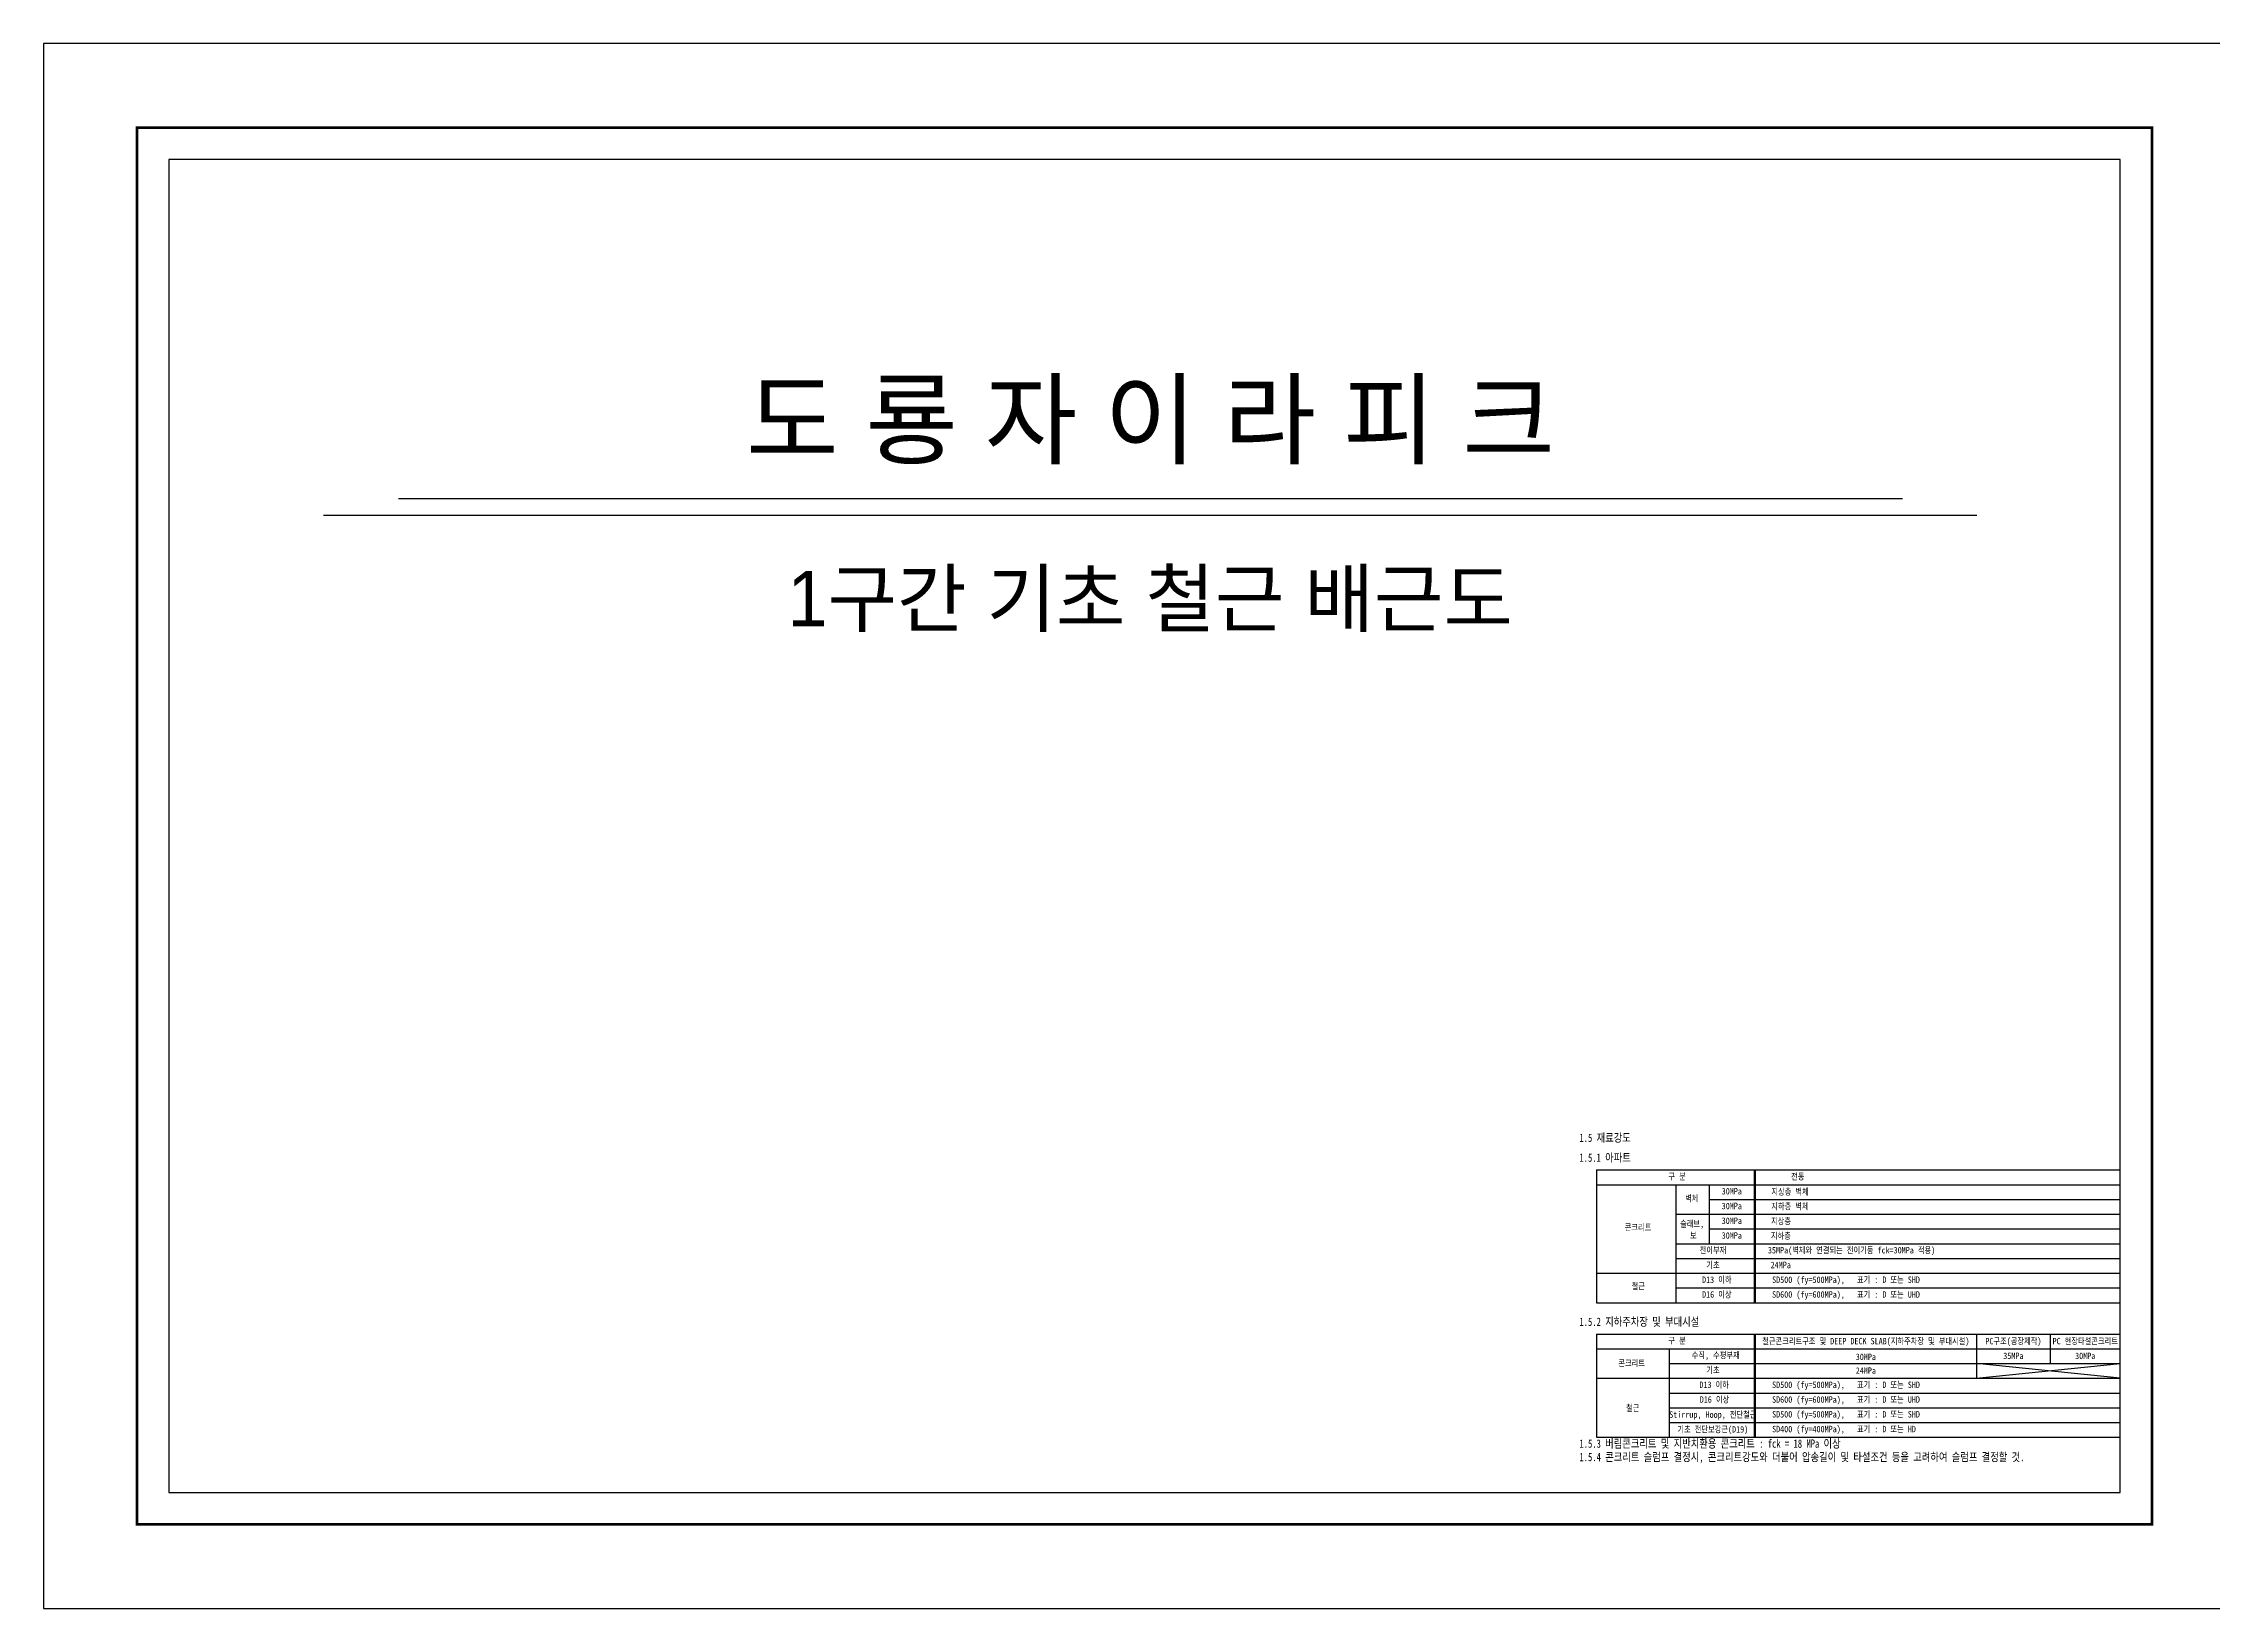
# Model space of a CAD drawing. Header units: millimetres. Extents: x 43843 to 1069877, y 60576 to 148433.
# Drawn here: x 43843 to 161443, y 62076 to 146933 of the extents above; entities that cross this region are included whole.
import ezdxf
from ezdxf.enums import TextEntityAlignment as Align

# ---------------------------------------------------------------- set-up
doc = ezdxf.new("R2010")
doc.units = ezdxf.units.MM
doc.layers.add('DEFPOINT', color=142, linetype='Continuous', plot=False)
doc.layers.add('ML', color=4, linetype='Continuous')
doc.layers.add('TEXT', color=3, linetype='Continuous')
doc.styles.add('EST', font='')
doc.styles.add('GHS', font='GulimChe.ttf')
doc.styles.get('EST').set_extended_font_data('HYHeadLine-Medium')

# ---------------------------------------------------------------- blocks, each defined once
blk = doc.blocks.new('zw$4EC7')
at = {"color": 4}
for p, q in [((14436, -18509), (75592, -18509)), ((11393, -19185), (78607, -19185))]:
    blk.add_line(p, q, dxfattribs=at)
blk.add_lwpolyline([(90000, 0), (0, 0), (0, -63643), (90000, -63643)], close=True)
at = {"color": 4, "const_width": 107}
blk.add_lwpolyline([(3810, -60218), (85731, -60218), (85731, -3425), (3810, -3425), (3810, -60218)], dxfattribs=at)
at = {"color": 4}
blk.add_lwpolyline([(5101, -58927), (84441, -58927), (84441, -4715), (5101, -4715), (5101, -58927)], dxfattribs=at)
at = {"color": 4, "style": 'EST'}
blk.add_text('도 룡 자 이 라 피 크', height=3000, dxfattribs=at).set_placement((45014, -15292), align=Align.MIDDLE_CENTER)
blk = doc.blocks.new('zw$634A')
at = {"layer": 'ML'}
for p, q in [((0, 0), (0, -7200)), ((0, 0), (28394, 0)), ((8556, 0), (8556, -7200)), ((8606, 0), (8606, -7200)), ((28394, -7200), (28394, 0)), ((0, -800), (28394, -800)), ((4303, -800), (4303, -7200)), ((6121, -800), (6121, -2400)), ((6121, -1600), (28394, -1600)), ((4303, -2400), (28394, -2400)), ((6121, -2400), (6121, -4000)), ((6121, -3200), (28394, -3200)), ((4303, -4000), (28394, -4000)), ((0, -5600), (28394, -5600)), ((4303, -4800), (28394, -4800)), ((4303, -6400), (28394, -6400)), ((0, -7200), (28394, -7200)), ((0, -8895), (0, -14495)), ((0, -8895), (28394, -8895)), ((8556, -8895), (8556, -14495)), ((8606, -8895), (8606, -14495)), ((11762, -8895), (26749, -8895)), ((20606, -8895), (20606, -11295)), ((24606, -8895), (24606, -10495)), ((28394, -14495), (28394, -8895)), ((0, -9695), (28394, -9695)), ((3939, -9695), (3939, -14495)), ((3939, -10495), (28394, -10495)), ((0, -11295), (28394, -11295)), ((3939, -12095), (28394, -12095)), ((3939, -12895), (28394, -12895)), ((3939, -13695), (28394, -13695)), ((0, -14495), (28394, -14495))]:
    blk.add_line(p, q, dxfattribs=at)
at = {"layer": 'ML', "linetype": 'Continuous'}
for p, q in [((20606, -11295), (28394, -10495)), ((28394, -11295), (20606, -10495))]:
    blk.add_line(p, q, dxfattribs=at)
at = {"layer": 'TEXT', "style": 'GHS', "width": 0.8}
for s, height, p in [('1.5 재료강도', 450, (-921, 1520)), ('1.5.1 아파트', 450, (-921, 440)), ('SD500 (fy=500MPa),   표기 : D 또는 SHD', 350, (9524, -6126)), ('SD600 (fy=600MPa),   표기 : D 또는 UHD', 350, (9524, -6926)), ('1.5.2 지하주차장 및 부대시설', 450, (-921, -8456)), ('SD500 (fy=500MPa),   표기 : D 또는 SHD', 350, (9524, -11822)), ('SD600 (fy=600MPa),   표기 : D 또는 UHD', 350, (9524, -12622)), ('SD500 (fy=500MPa),   표기 : D 또는 SHD', 350, (9524, -13422)), ('SD400 (fy=400MPa),   표기 : D 또는 HD', 350, (9524, -14222)), ('1.5.3 버림콘크리트 및 지반치환용 콘크리트 : fck = 18 MPa 이상', 450, (-921, -15061)), ('1.5.4 콘크리트 슬럼프 결정시, 콘크리트강도와 더불어 압송길이 및 타설조건 등을 고려하여 슬럼프 결정할 것.', 450, (-921, -15789))]:
    blk.add_text(s, height=height, dxfattribs=at).set_placement(p)
for s, p in [('구 분', (4371, -529)), ('30MPa', (7340, -1329)), ('지상층 벽체', (10498, -1353)), ('전동', (10917, -529)), ('벽체', (5174, -1718)), ('30MPa', (7340, -2129)), ('지하층 벽체', (10490, -2145)), ('콘크리트', (2258, -3288)), ('슬래브,', (5189, -3096)), (' 보', (5139, -3726)), ('30MPa', (7340, -2929)), ('30MPa', (7340, -3729)), ('지하층 ', (10111, -3745)), ('지상층 ', (10119, -2953)), ('전이부재', (6319, -4526)), ('35MPa(벽체와 연결되는 전이기둥 fck=30MPa 적용)', (13833, -4526)), ('D13 이하', (6526, -6126)), ('기초', (6319, -5326)), ('24MPa', (9994, -5326)), ('철근', (2273, -6474)), ('D16 이상', (6526, -6926)), ('구 분', (4371, -9425)), ('철근콘크리트구조 및 DEEP DECK SLAB(지하주차장 및 부대시설)', (14606, -9454)), ('PC구조(공장제작)', (22606, -9454)), ('PC 현장타설콘크리트', (26500, -9454)), ('콘크리트', (1913, -10653)), ('수직, 수평부재', (6468, -10220)), ('30MPa', (14606, -10308)), ('35MPa', (22606, -10254)), ('30MPa', (26500, -10254)), ('D13 이하', (6382, -11822)), ('기초', (6319, -11022)), ('24MPa', (14606, -11054)), ('D16 이상', (6400, -12622)), ('Stirrup, Hoop, 전단철근', (6310, -13437)), ('기초 전단보강근(D19)', (6310, -14237))]:
    blk.add_text(s, height=350, dxfattribs=at).set_placement(p, align=Align.CENTER)
blk.add_text('철근', height=350, dxfattribs=at).set_placement((1969, -12895), align=Align.MIDDLE)

msp = doc.modelspace()

# ---------------------------------------------------------------- block references
at = {"xscale": 1.333333333333333, "yscale": 1.333333333333333, "zscale": 1.333333333333333}
msp.add_blockref('zw$4EC7', (43842.812, 146933.143), dxfattribs=at)
at = {"layer": 'DEFPOINT'}
msp.add_blockref('zw$634A', (128036.935, 85858.616), dxfattribs=at)

# ---------------------------------------------------------------- texts
at = {"style": 'EST'}
msp.add_text('1구간 기초 철근 배근도', height=3000, dxfattribs=at).set_placement((103842.812, 116837.751), align=Align.MIDDLE_CENTER)

doc.saveas('drawing.dxf')
